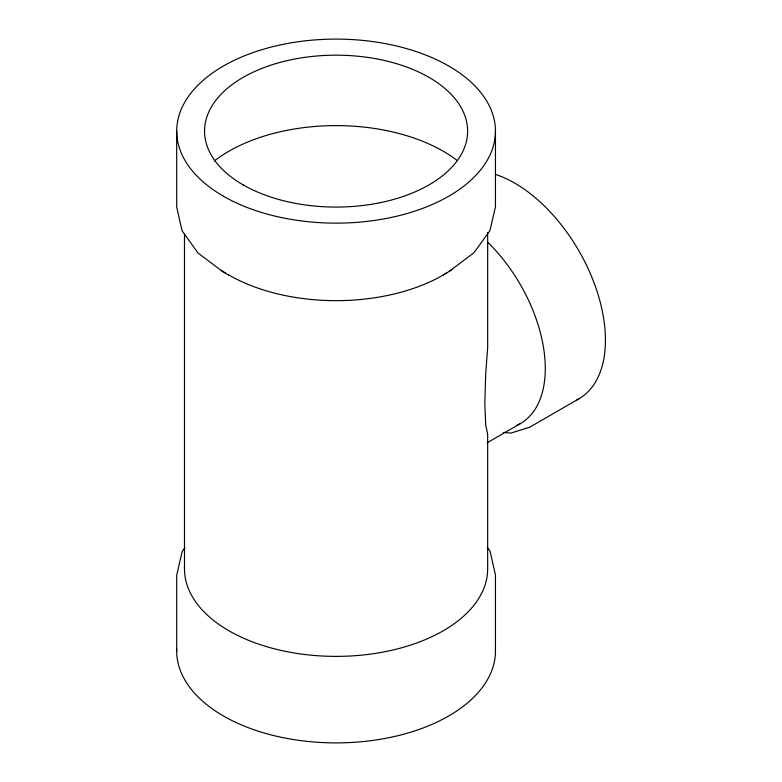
<?xml version="1.0" encoding="UTF-8"?>
<svg xmlns="http://www.w3.org/2000/svg" width="782" height="782" viewBox="0 0 782 782"><rect width="100%" height="100%" fill="white"/><g stroke="black" fill="none" stroke-linecap="round" stroke-linejoin="round"><path stroke-width="1.17" d="M184.963 547.615L182.186 551.476L176.693 575.298L176.693 651.005M487.176 442.768L520.265 423.658M578.807 398.869L529.629 427.255L510.89 433.091L503.608 432.378M443.111 274.932L448.624 271.804L473.99 252.723L489.972 230.524L495.456 206.702L495.456 130.995M228.725 275.108L223.212 271.989L197.934 252.948L182.059 230.758L176.693 206.947L176.693 131.239M487.333 547.38L490.089 551.242L495.456 575.053L495.456 650.761A159.381 92.022 0 0 1 334.315 742.89A159.381 92.022 0 0 1 176.732 648.728M487.665 232.381L487.665 347.452L485.7 373.943L484.811 403.277L485.7 424.9L487.665 434.293L487.665 568.739A151.591 87.525 0 0 1 334.334 656.381A151.591 87.525 0 0 1 184.532 566.725M184.484 233.974L184.484 568.993M488.066 242.606A120.379 69.5 60 0 1 517.254 425.222M451.859 269.624A151.591 87.525 0 0 1 449.777 271.022M446.571 273.055A151.591 87.525 0 0 1 228.882 275.02M225.607 273.065A151.591 87.525 0 0 1 221.365 270.357M214.327 160.984A151.591 87.525 0 0 1 456.786 160.193M495.759 174.503A128.18 74.007 60 0 1 595.082 285.596A128.18 74.007 60 0 1 576.813 399.934M243.192 184.904A131.542 75.952 0 0 0 463.188 150.672A131.542 75.952 0 0 0 301.842 57.79A131.542 75.952 0 0 0 243.192 184.904M223.505 196.262A159.381 92.022 0 0 0 490.079 154.836A159.381 92.022 0 0 0 294.648 42.267A159.381 92.022 0 0 0 223.505 196.262"/></g></svg>
